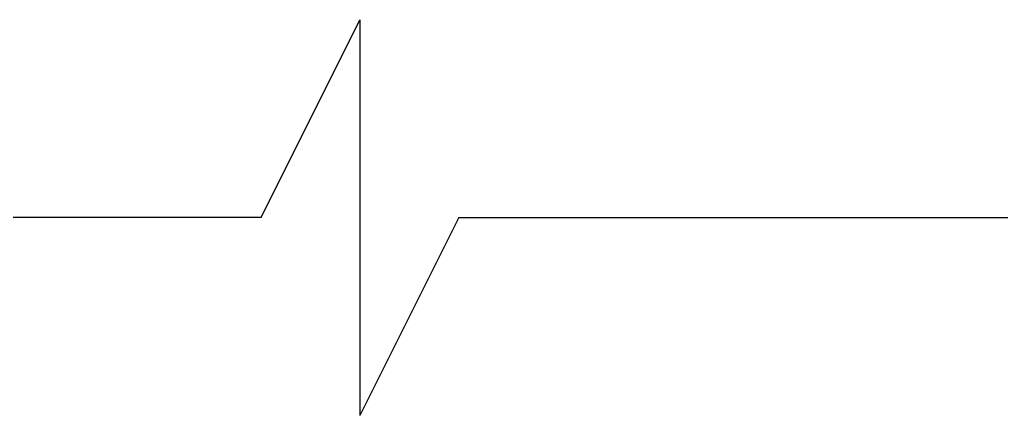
# Model space of a CAD drawing. Header units: millimetres. Extents: x -633009578 to 5705885, y -633235091 to 2571734.
# Drawn here: x 2464472 to 2466355, y 1993245 to 1994004 of the extents above; entities that cross this region are included whole.
import ezdxf

# ---------------------------------------------------------------- set-up
doc = ezdxf.new("R2010")
doc.units = ezdxf.units.MM
doc.header["$LTSCALE"] = 1000
doc.header["$MEASUREMENT"] = 0
doc.layers.get('0').update_dxf_attribs({"color": 9})
doc.layers.add('E-WIRE-系统', color=3, linetype='Continuous')

# ---------------------------------------------------------------- blocks, each defined once
blk = doc.blocks.new('G$CF4FACE3C')
at = {"layer": 'E-WIRE-系统'}
for p, q in [((-171.4, -2576.4), (0, -2233.6)), ((0, -2233.6), (0, -2919.3)), ((-171.4, -2576.4), (-1300.6, -2576.4)), ((171.4, -2576.4), (0, -2919.3)), ((171.4, -2576.4), (1442.3, -2576.4))]:
    blk.add_line(p, q, dxfattribs=at)

msp = doc.modelspace()

# ---------------------------------------------------------------- block references
at = {"xscale": 1.10592, "yscale": 1.10592, "zscale": 1.10592}
msp.add_blockref('G$CF4FACE3C', (2465124.5, 1996473.9, -46.1), dxfattribs=at)

doc.saveas('drawing.dxf')
